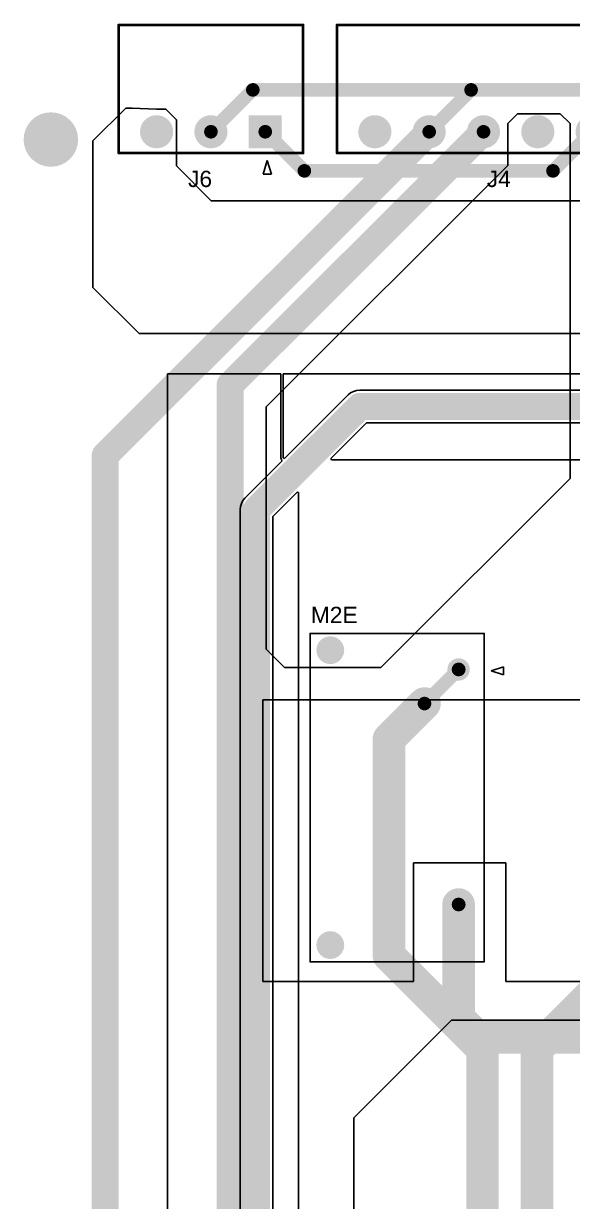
# Model space of a CAD drawing. Header units: millimetres. Extents: x -3.97 to 4.08, y -5.08 to 3.06.
# Drawn here: x -3.973 to -1.952, y -1.285 to 3.055 of the extents above; entities that cross this region are included whole.
import ezdxf

# ---------------------------------------------------------------- set-up
doc = ezdxf.new("R2010")
doc.units = ezdxf.units.MM
doc.header["$MEASUREMENT"] = 0
for name, color, linetype in [('BottomLayer', 5, 'Continuous'), ('BottomSolder', 6, 'Continuous'), ('MultiLayer', 9, 'Continuous'), ('PadHoleLayer', 156, 'Continuous'), ('TopLayer', 1, 'Continuous'), ('TopOverlay', 2, 'Continuous'), ('TopSolder', 216, 'Continuous')]:
    doc.layers.add(name, color=color, linetype=linetype)
doc.styles.add('Arial', font='', dxfattribs={"height": 0.2})
doc.styles.get('Arial').set_extended_font_data('Arial')

# ---------------------------------------------------------------- blocks, each defined once
blk = doc.blocks.new('HDR1X6_MOLEX_TERMINAL_5')
at = {"layer": 'BottomLayer'}
blk.add_hatch(color=5, dxfattribs=at).paths.add_polyline_path([(0.0803, -0.0197), (0.1984, -0.0197), (0.1984, -0.1378), (0.0803, -0.1378)])
h = blk.add_hatch(color=5, dxfattribs=at)
edge = h.paths.add_edge_path()
edge.add_arc((0.3394, -0.0787), 0.0591, 0, 360)
h = blk.add_hatch(color=5, dxfattribs=at)
edge = h.paths.add_edge_path()
edge.add_arc((0.5394, -0.0787), 0.0591, 0, 360)
h = blk.add_hatch(color=5, dxfattribs=at)
edge = h.paths.add_edge_path()
edge.add_arc((0.7394, -0.0787), 0.0591, 0, 360)
h = blk.add_hatch(color=5, dxfattribs=at)
edge = h.paths.add_edge_path()
edge.add_arc((0.9394, -0.0787), 0.0591, 0, 360)
h = blk.add_hatch(color=5, dxfattribs=at)
edge = h.paths.add_edge_path()
edge.add_arc((1.1394, -0.0787), 0.0591, 0, 360)
at = {"layer": 'BottomSolder'}
blk.add_hatch(color=6, dxfattribs=at).paths.add_polyline_path([(0.0783, -0.0177), (0.2004, -0.0177), (0.2004, -0.1398), (0.0783, -0.1398)])
h = blk.add_hatch(color=6, dxfattribs=at)
edge = h.paths.add_edge_path()
edge.add_arc((0.3394, -0.0787), 0.0611, 0, 360)
h = blk.add_hatch(color=6, dxfattribs=at)
edge = h.paths.add_edge_path()
edge.add_arc((0.5394, -0.0787), 0.0611, 0, 360)
h = blk.add_hatch(color=6, dxfattribs=at)
edge = h.paths.add_edge_path()
edge.add_arc((0.7394, -0.0787), 0.0611, 0, 360)
h = blk.add_hatch(color=6, dxfattribs=at)
edge = h.paths.add_edge_path()
edge.add_arc((0.9394, -0.0787), 0.0611, 0, 360)
h = blk.add_hatch(color=6, dxfattribs=at)
edge = h.paths.add_edge_path()
edge.add_arc((1.1394, -0.0787), 0.0611, 0, 360)
at = {"layer": 'MultiLayer'}
blk.add_hatch(color=9, dxfattribs=at).paths.add_polyline_path([(0.0803, -0.0197), (0.1984, -0.0197), (0.1984, -0.1378), (0.0803, -0.1378)])
h = blk.add_hatch(color=9, dxfattribs=at)
edge = h.paths.add_edge_path()
edge.add_arc((0.3394, -0.0787), 0.0591, 0, 360)
h = blk.add_hatch(color=9, dxfattribs=at)
edge = h.paths.add_edge_path()
edge.add_arc((0.5394, -0.0787), 0.0591, 0, 360)
h = blk.add_hatch(color=9, dxfattribs=at)
edge = h.paths.add_edge_path()
edge.add_arc((0.7394, -0.0787), 0.0591, 0, 360)
h = blk.add_hatch(color=9, dxfattribs=at)
edge = h.paths.add_edge_path()
edge.add_arc((0.9394, -0.0787), 0.0591, 0, 360)
h = blk.add_hatch(color=9, dxfattribs=at)
edge = h.paths.add_edge_path()
edge.add_arc((1.1394, -0.0787), 0.0591, 0, 360)
at = {"layer": 'PadHoleLayer'}
h = blk.add_hatch(color=156, dxfattribs=at)
edge = h.paths.add_edge_path()
edge.add_arc((0.1394, -0.0787), 0.0315, 0, 360)
h = blk.add_hatch(color=156, dxfattribs=at)
edge = h.paths.add_edge_path()
edge.add_arc((0.3394, -0.0787), 0.0315, 0, 360)
h = blk.add_hatch(color=156, dxfattribs=at)
edge = h.paths.add_edge_path()
edge.add_arc((0.5394, -0.0787), 0.0315, 0, 360)
h = blk.add_hatch(color=156, dxfattribs=at)
edge = h.paths.add_edge_path()
edge.add_arc((0.7394, -0.0787), 0.0315, 0, 360)
h = blk.add_hatch(color=156, dxfattribs=at)
edge = h.paths.add_edge_path()
edge.add_arc((0.9394, -0.0787), 0.0315, 0, 360)
h = blk.add_hatch(color=156, dxfattribs=at)
edge = h.paths.add_edge_path()
edge.add_arc((1.1394, -0.0787), 0.0315, 0, 360)
at = {"layer": 'TopLayer'}
blk.add_hatch(color=1, dxfattribs=at).paths.add_polyline_path([(0.0803, -0.0197), (0.1984, -0.0197), (0.1984, -0.1378), (0.0803, -0.1378)])
h = blk.add_hatch(color=1, dxfattribs=at)
edge = h.paths.add_edge_path()
edge.add_arc((0.3394, -0.0787), 0.0591, 0, 360)
h = blk.add_hatch(color=1, dxfattribs=at)
edge = h.paths.add_edge_path()
edge.add_arc((0.5394, -0.0787), 0.0591, 0, 360)
h = blk.add_hatch(color=1, dxfattribs=at)
edge = h.paths.add_edge_path()
edge.add_arc((0.7394, -0.0787), 0.0591, 0, 360)
h = blk.add_hatch(color=1, dxfattribs=at)
edge = h.paths.add_edge_path()
edge.add_arc((0.9394, -0.0787), 0.0591, 0, 360)
h = blk.add_hatch(color=1, dxfattribs=at)
edge = h.paths.add_edge_path()
edge.add_arc((1.1394, -0.0787), 0.0591, 0, 360)
at = {"layer": 'TopSolder'}
blk.add_hatch(color=216, dxfattribs=at).paths.add_polyline_path([(0.0783, -0.0177), (0.2004, -0.0177), (0.2004, -0.1398), (0.0783, -0.1398)])
h = blk.add_hatch(color=216, dxfattribs=at)
edge = h.paths.add_edge_path()
edge.add_arc((0.3394, -0.0787), 0.0611, 0, 360)
h = blk.add_hatch(color=216, dxfattribs=at)
edge = h.paths.add_edge_path()
edge.add_arc((0.5394, -0.0787), 0.0611, 0, 360)
h = blk.add_hatch(color=216, dxfattribs=at)
edge = h.paths.add_edge_path()
edge.add_arc((0.7394, -0.0787), 0.0611, 0, 360)
h = blk.add_hatch(color=216, dxfattribs=at)
edge = h.paths.add_edge_path()
edge.add_arc((0.9394, -0.0787), 0.0611, 0, 360)
h = blk.add_hatch(color=216, dxfattribs=at)
edge = h.paths.add_edge_path()
edge.add_arc((1.1394, -0.0787), 0.0611, 0, 360)
at = {"layer": 'TopOverlay'}
for p, q in [((0.1194, 0.0713), (0.1344, 0.0213)), ((0.1494, 0.0713), (0.1194, 0.0713)), ((0.1344, 0.0213), (0.1494, 0.0713))]:
    blk.add_line(p, q, dxfattribs=at)
at = {"layer": 'TopOverlay', "const_width": 0.01}
for points in [[(1.2787, 0), (0, 0)], [(0, 0), (0, -0.4724)], [(1.2787, 0), (1.2787, -0.4724)], [(1.2787, -0.4724), (0, -0.4724)]]:
    blk.add_lwpolyline(points, dxfattribs=at)
at = {"layer": 'TopOverlay', "const_width": 0.005}
for points in [[(-0.0025, 0, 1), (0.0025, 0, 1)], [(-0.0025, 0, 1), (0.0025, 0, 1)], [(1.2762, 0, 1), (1.2812, 0, 1)], [(1.2762, 0, 1), (1.2812, 0, 1)], [(-0.0025, -0.4724, 1), (0.0025, -0.4724, 1)], [(-0.0025, -0.4724, 1), (0.0025, -0.4724, 1)], [(1.2762, -0.4724, 1), (1.2812, -0.4724, 1)], [(1.2762, -0.4724, 1), (1.2812, -0.4724, 1)]]:
    blk.add_lwpolyline(points, format="xyb", close=True, dxfattribs=at)
blk = doc.blocks.new('HDR1X3_MOLEX_TERMINAL_7')
at = {"layer": 'BottomLayer'}
blk.add_hatch(color=5, dxfattribs=at).paths.add_polyline_path([(0.0803, -0.0197), (0.1984, -0.0197), (0.1984, -0.1378), (0.0803, -0.1378)])
h = blk.add_hatch(color=5, dxfattribs=at)
edge = h.paths.add_edge_path()
edge.add_arc((0.3394, -0.0787), 0.0591, 0, 360)
h = blk.add_hatch(color=5, dxfattribs=at)
edge = h.paths.add_edge_path()
edge.add_arc((0.5394, -0.0787), 0.0591, 0, 360)
at = {"layer": 'BottomSolder'}
blk.add_hatch(color=6, dxfattribs=at).paths.add_polyline_path([(0.0783, -0.0177), (0.2004, -0.0177), (0.2004, -0.1398), (0.0783, -0.1398)])
h = blk.add_hatch(color=6, dxfattribs=at)
edge = h.paths.add_edge_path()
edge.add_arc((0.3394, -0.0787), 0.0611, 0, 360)
h = blk.add_hatch(color=6, dxfattribs=at)
edge = h.paths.add_edge_path()
edge.add_arc((0.5394, -0.0787), 0.0611, 0, 360)
at = {"layer": 'MultiLayer'}
blk.add_hatch(color=9, dxfattribs=at).paths.add_polyline_path([(0.0803, -0.0197), (0.1984, -0.0197), (0.1984, -0.1378), (0.0803, -0.1378)])
h = blk.add_hatch(color=9, dxfattribs=at)
edge = h.paths.add_edge_path()
edge.add_arc((0.3394, -0.0787), 0.0591, 0, 360)
h = blk.add_hatch(color=9, dxfattribs=at)
edge = h.paths.add_edge_path()
edge.add_arc((0.5394, -0.0787), 0.0591, 0, 360)
at = {"layer": 'PadHoleLayer'}
h = blk.add_hatch(color=156, dxfattribs=at)
edge = h.paths.add_edge_path()
edge.add_arc((0.1394, -0.0787), 0.0315, 0, 360)
h = blk.add_hatch(color=156, dxfattribs=at)
edge = h.paths.add_edge_path()
edge.add_arc((0.3394, -0.0787), 0.0315, 0, 360)
h = blk.add_hatch(color=156, dxfattribs=at)
edge = h.paths.add_edge_path()
edge.add_arc((0.5394, -0.0787), 0.0315, 0, 360)
at = {"layer": 'TopLayer'}
blk.add_hatch(color=1, dxfattribs=at).paths.add_polyline_path([(0.0803, -0.0197), (0.1984, -0.0197), (0.1984, -0.1378), (0.0803, -0.1378)])
h = blk.add_hatch(color=1, dxfattribs=at)
edge = h.paths.add_edge_path()
edge.add_arc((0.3394, -0.0787), 0.0591, 0, 360)
h = blk.add_hatch(color=1, dxfattribs=at)
edge = h.paths.add_edge_path()
edge.add_arc((0.5394, -0.0787), 0.0591, 0, 360)
at = {"layer": 'TopSolder'}
blk.add_hatch(color=216, dxfattribs=at).paths.add_polyline_path([(0.0783, -0.0177), (0.2004, -0.0177), (0.2004, -0.1398), (0.0783, -0.1398)])
h = blk.add_hatch(color=216, dxfattribs=at)
edge = h.paths.add_edge_path()
edge.add_arc((0.3394, -0.0787), 0.0611, 0, 360)
h = blk.add_hatch(color=216, dxfattribs=at)
edge = h.paths.add_edge_path()
edge.add_arc((0.5394, -0.0787), 0.0611, 0, 360)
at = {"layer": 'TopOverlay'}
for p, q in [((0.1169, 0.0772), (0.1319, 0.0272)), ((0.1469, 0.0772), (0.1169, 0.0772)), ((0.1319, 0.0272), (0.1469, 0.0772))]:
    blk.add_line(p, q, dxfattribs=at)
at = {"layer": 'TopOverlay', "const_width": 0.01}
for points in [[(0.6787, 0), (0, 0)], [(0, 0), (0, -0.4724)], [(0.6787, 0), (0.6787, -0.4724)], [(0.6787, -0.4724), (0, -0.4724)]]:
    blk.add_lwpolyline(points, dxfattribs=at)
at = {"layer": 'TopOverlay', "const_width": 0.005}
for points in [[(-0.0025, 0, 1), (0.0025, 0, 1)], [(-0.0025, 0, 1), (0.0025, 0, 1)], [(0.6762, 0, 1), (0.6812, 0, 1)], [(0.6762, 0, 1), (0.6812, 0, 1)], [(-0.0025, -0.4724, 1), (0.0025, -0.4724, 1)], [(-0.0025, -0.4724, 1), (0.0025, -0.4724, 1)], [(0.6762, -0.4724, 1), (0.6812, -0.4724, 1)], [(0.6762, -0.4724, 1), (0.6812, -0.4724, 1)]]:
    blk.add_lwpolyline(points, format="xyb", close=True, dxfattribs=at)
blk = doc.blocks.new('RELAY_G6QE_1A_OMR_10')
at = {"layer": 'BottomLayer'}
h = blk.add_hatch(color=5, dxfattribs=at)
edge = h.paths.add_edge_path()
edge.add_arc((-0.2461, 0.5433), 0.0454, 0, 360)
h = blk.add_hatch(color=5, dxfattribs=at)
edge = h.paths.add_edge_path()
edge.add_arc((0.2264, 0.4724), 0.0356, 0, 360)
h = blk.add_hatch(color=5, dxfattribs=at)
edge = h.paths.add_edge_path()
edge.add_arc((0.2264, -0.3937), 0.0356, 0, 360)
h = blk.add_hatch(color=5, dxfattribs=at)
edge = h.paths.add_edge_path()
edge.add_arc((-0.2461, -0.5433), 0.0454, 0, 360)
at = {"layer": 'BottomSolder'}
h = blk.add_hatch(color=6, dxfattribs=at)
edge = h.paths.add_edge_path()
edge.add_arc((-0.2461, 0.5433), 0.0454, 0, 360)
h = blk.add_hatch(color=6, dxfattribs=at)
edge = h.paths.add_edge_path()
edge.add_arc((0.2264, 0.4724), 0.0356, 0, 360)
h = blk.add_hatch(color=6, dxfattribs=at)
edge = h.paths.add_edge_path()
edge.add_arc((0.2264, -0.3937), 0.0356, 0, 360)
h = blk.add_hatch(color=6, dxfattribs=at)
edge = h.paths.add_edge_path()
edge.add_arc((-0.2461, -0.5433), 0.0454, 0, 360)
at = {"layer": 'PadHoleLayer'}
h = blk.add_hatch(color=156, dxfattribs=at)
edge = h.paths.add_edge_path()
edge.add_arc((-0.2461, 0.5433), 0.0354, 0, 360)
h = blk.add_hatch(color=156, dxfattribs=at)
edge = h.paths.add_edge_path()
edge.add_arc((0.2264, 0.4724), 0.0256, 0, 360)
h = blk.add_hatch(color=156, dxfattribs=at)
edge = h.paths.add_edge_path()
edge.add_arc((0.2264, -0.3937), 0.0256, 0, 360)
h = blk.add_hatch(color=156, dxfattribs=at)
edge = h.paths.add_edge_path()
edge.add_arc((-0.2461, -0.5433), 0.0354, 0, 360)
at = {"layer": 'TopLayer'}
h = blk.add_hatch(color=1, dxfattribs=at)
edge = h.paths.add_edge_path()
edge.add_arc((-0.2461, 0.5433), 0.0512, 0, 360)
h = blk.add_hatch(color=1, dxfattribs=at)
edge = h.paths.add_edge_path()
edge.add_arc((0.2264, 0.4724), 0.0413, 0, 360)
h = blk.add_hatch(color=1, dxfattribs=at)
edge = h.paths.add_edge_path()
edge.add_arc((0.2264, -0.3937), 0.0413, 0, 360)
h = blk.add_hatch(color=1, dxfattribs=at)
edge = h.paths.add_edge_path()
edge.add_arc((-0.2461, -0.5433), 0.0512, 0, 360)
at = {"layer": 'TopSolder'}
h = blk.add_hatch(color=216, dxfattribs=at)
edge = h.paths.add_edge_path()
edge.add_arc((-0.2461, 0.5433), 0.0512, 0, 360)
h = blk.add_hatch(color=216, dxfattribs=at)
edge = h.paths.add_edge_path()
edge.add_arc((0.2264, 0.4724), 0.0413, 0, 360)
h = blk.add_hatch(color=216, dxfattribs=at)
edge = h.paths.add_edge_path()
edge.add_arc((0.2264, -0.3937), 0.0413, 0, 360)
h = blk.add_hatch(color=216, dxfattribs=at)
edge = h.paths.add_edge_path()
edge.add_arc((-0.2461, -0.5433), 0.0512, 0, 360)
at = {"layer": 'TopOverlay'}
for p, q in [((0.3464, 0.4674), (0.3914, 0.4824)), ((0.3914, 0.4824), (0.3914, 0.4524)), ((0.3914, 0.4524), (0.3464, 0.4674))]:
    blk.add_line(p, q, dxfattribs=at)
at = {"layer": 'TopOverlay', "const_width": 0.006}
for points in [[(-0.32, -0.6054), (-0.32, 0.6054)], [(-0.32, 0.6054), (0.32, 0.6054)], [(0.32, -0.6054), (0.32, 0.6054)], [(-0.32, -0.6054), (0.32, -0.6054)]]:
    blk.add_lwpolyline(points, dxfattribs=at)
at = {"layer": 'TopOverlay', "const_width": 0.003}
for points in [[(-0.3215, 0.6054, 1), (-0.3185, 0.6054, 1)], [(-0.3215, 0.6054, 1), (-0.3185, 0.6054, 1)], [(0.3185, 0.6054, 1), (0.3215, 0.6054, 1)], [(0.3185, 0.6054, 1), (0.3215, 0.6054, 1)], [(-0.3215, -0.6054, 1), (-0.3185, -0.6054, 1)], [(-0.3215, -0.6054, 1), (-0.3185, -0.6054, 1)], [(0.3185, -0.6054, 1), (0.3215, -0.6054, 1)], [(0.3185, -0.6054, 1), (0.3215, -0.6054, 1)]]:
    blk.add_lwpolyline(points, format="xyb", close=True, dxfattribs=at)

msp = doc.modelspace()

# ---------------------------------------------------------------- hatches: boundary and pattern name
at = {"layer": 'BottomLayer'}
h = msp.add_hatch(color=5, dxfattribs=at)
edge = h.paths.add_edge_path()
edge.add_arc((-3.8722, 2.6277), 0.0984, 0, 360)
at = {"layer": 'BottomSolder'}
h = msp.add_hatch(color=6, dxfattribs=at)
edge = h.paths.add_edge_path()
edge.add_arc((-3.8722, 2.6277), 0.1004, 0, 360)
at = {"layer": 'MultiLayer'}
h = msp.add_hatch(color=9, dxfattribs=at)
edge = h.paths.add_edge_path()
edge.add_arc((-3.8722, 2.6277), 0.0984, 0, 360)
at = {"layer": 'PadHoleLayer'}
h = msp.add_hatch(color=156, dxfattribs=at)
edge = h.paths.add_edge_path()
edge.add_arc((-3.8722, 2.6277), 0.0984, 0, 360)
at = {"layer": 'TopLayer'}
h = msp.add_hatch(color=1, dxfattribs=at)
edge = h.paths.add_edge_path()
edge.add_arc((-3.8722, 2.6277), 0.0984, 0, 360)
at = {"layer": 'TopSolder'}
h = msp.add_hatch(color=216, dxfattribs=at)
edge = h.paths.add_edge_path()
edge.add_arc((-3.8722, 2.6277), 0.1004, 0, 360)

# ---------------------------------------------------------------- linework, layer by layer
at = {"layer": 'BottomLayer'}
for p, q in [((-3.7172, 2.6227), (-3.5963, 2.7437)), ((-3.5963, 2.7437), (-3.5726, 2.7437)), ((-3.5726, 2.7437), (-3.4829, 2.7394)), ((-3.4829, 2.7394), (-3.4494, 2.7394)), ((-3.4494, 2.7394), (-3.4098, 2.6998)), ((-3.4098, 2.6998), (-3.4098, 2.5303)), ((-3.7172, 2.0827), (-3.7172, 2.6227)), ((-3.4098, 2.5303), (-3.2815, 2.4021)), ((-3.2815, 2.4021), (-0.9766, 2.4021)), ((-3.5476, 1.9131), (-3.7172, 2.0827)), ((2.5531, 1.9131), (-3.5476, 1.9131)), ((-3.443, -1.9373), (-3.443, 1.765)), ((-3.443, 1.765), (-3.0252, 1.765)), ((-3.0252, 1.765), (-3.0252, 1.4543)), ((-3.017, 1.4543), (-3.017, 1.765)), ((-3.017, 1.765), (0.0165, 1.765)), ((-2.7685, 1.6941), (-2.7776, 1.6866)), ((-2.7581, 1.6997), (-2.7685, 1.6941)), ((-2.7468, 1.7031), (-2.7581, 1.6997)), ((-2.735, 1.7043), (-2.7468, 1.7031)), ((-0.28, 1.7043), (-2.735, 1.7043)), ((-2.735, 1.7043), (-2.735, 1.7043)), ((-2.7776, 1.6866), (-3.012, 1.4523)), ((-2.7776, 1.6866), (-2.7776, 1.6866)), ((-2.8411, 1.4526), (-2.71, 1.5837)), ((-2.71, 1.5837), (-0.28, 1.5837)), ((-3.0218, 1.4424), (-3.1576, 1.3066)), ((-3.0252, 1.4543), (-3.0245, 1.4512)), ((-3.0245, 1.4512), (-3.0228, 1.4486)), ((-3.0228, 1.4486), (-3.0217, 1.4438)), ((-3.0217, 1.4438), (-3.0218, 1.4424)), ((-3.012, 1.4523), (-3.017, 1.4543)), ((-2.8392, 1.448), (-2.8411, 1.4526)), ((0.0165, 1.448), (-2.8392, 1.448)), ((-3.1576, 1.3066), (-3.1651, 1.2975)), ((-3.0547, 1.239), (-2.9651, 1.3286)), ((-2.9651, 1.3286), (-2.9605, 1.3267)), ((-2.9605, 1.3267), (-2.9605, -1.9373)), ((-3.1741, 1.2758), (-3.1753, 1.264)), ((-3.1753, 1.264), (-3.1753, -1.9373)), ((-3.1707, 1.2871), (-3.1741, 1.2758)), ((-3.1651, 1.2975), (-3.1707, 1.2871)), ((-3.0547, -1.9373), (-3.0547, 1.239))]:
    msp.add_line(p, q, dxfattribs=at)
for points, const_width in [([(-2.4791, 2.6564), (-2.3249, 2.8107)], 0.05), ([(-2.3249, 2.8107), (0.7991, 2.8107)], 0.05), ([(-3.0829, 2.6564), (-2.9388, 2.5123)], 0.05), ([(-2.0232, 2.5123), (-1.8791, 2.6564)], 0.05), ([(-2.9388, 2.5123), (-2.0232, 2.5123)], 0.05), ([(-3.115, 1.264), (-2.735, 1.644)], 0.1), ([(-2.735, 1.644), (-0.28, 1.644)], 0.1), ([(-3.115, -2.027), (-3.115, 1.264)], 0.1), ([(-2.4965, 0.5495), (-2.3709, 0.6751)], 0.05), ([(-2.6276, 0.4184), (-2.4965, 0.5495)], 0.12), ([(-2.6276, -0.3784), (-2.6276, 0.4184)], 0.12), ([(-2.082, -0.7231), (-0.953, 0.406)], 0.12), ([(-2.6276, -0.3784), (-2.2829, -0.7231)], 0.12), ([(-2.2829, -2.6511), (-2.2829, -0.7231)], 0.12), ([(-2.082, -2.6502), (-2.082, -0.7231)], 0.12)]:
    msp.add_lwpolyline(points, dxfattribs=dict(at, const_width=const_width))
for points, const_width in [([(-2.3374, 2.8107, 1), (-2.3124, 2.8107, 1)], 0.025), ([(-2.3374, 2.8107, 1), (-2.3124, 2.8107, 1)], 0.025), ([(-3.0954, 2.6564, 1), (-3.0704, 2.6564, 1)], 0.025), ([(-2.4916, 2.6564, 1), (-2.4666, 2.6564, 1)], 0.025), ([(-2.9513, 2.5123, 1), (-2.9263, 2.5123, 1)], 0.025), ([(-2.9513, 2.5123, 1), (-2.9263, 2.5123, 1)], 0.025), ([(-2.0357, 2.5123, 1), (-2.0107, 2.5123, 1)], 0.025), ([(-2.0357, 2.5123, 1), (-2.0107, 2.5123, 1)], 0.025), ([(-2.76, 1.644, 1), (-2.71, 1.644, 1)], 0.05), ([(-2.76, 1.644, 1), (-2.71, 1.644, 1)], 0.05), ([(-3.14, 1.264, 1), (-3.09, 1.264, 1)], 0.05), ([(-3.14, 1.264, 1), (-3.09, 1.264, 1)], 0.05), ([(-2.3834, 0.6751, 1), (-2.3584, 0.6751, 1)], 0.025), ([(-2.5265, 0.5495, 1), (-2.4665, 0.5495, 1)], 0.06), ([(-2.509, 0.5495, 1), (-2.484, 0.5495, 1)], 0.025), ([(-2.6576, 0.4184, 1), (-2.5976, 0.4184, 1)], 0.06), ([(-2.6576, 0.4184, 1), (-2.5976, 0.4184, 1)], 0.06), ([(-2.6576, -0.3784, 1), (-2.5976, -0.3784, 1)], 0.06), ([(-2.6576, -0.3784, 1), (-2.5976, -0.3784, 1)], 0.06), ([(-2.3129, -0.7231, 1), (-2.2529, -0.7231, 1)], 0.06), ([(-2.3129, -0.7231, 1), (-2.2529, -0.7231, 1)], 0.06), ([(-2.112, -0.7231, 1), (-2.052, -0.7231, 1)], 0.06), ([(-2.112, -0.7231, 1), (-2.052, -0.7231, 1)], 0.06)]:
    msp.add_lwpolyline(points, format="xyb", close=True, dxfattribs=dict(at, const_width=const_width))
at = {"layer": 'TopLayer'}
for p, q in [((-2.1901, 2.6866), (-2.154, 2.7227)), ((-2.154, 2.7227), (-1.9969, 2.7227)), ((-1.9969, 2.7227), (-1.9607, 2.6866)), ((-2.1901, 2.5323), (-2.1901, 2.6866)), ((-1.9607, 2.6866), (-1.9607, 1.5922)), ((-3.0797, 1.6427), (-2.1901, 2.5323)), ((-3.0797, 0.7503), (-3.0797, 1.6427)), ((-1.9607, 1.5922), (-1.9607, 1.3792)), ((-1.9607, 1.3792), (-2.657, 0.6829)), ((-3.0123, 0.6829), (-3.0797, 0.7503)), ((-2.657, 0.6829), (-3.0123, 0.6829)), ((-3.0922, -0.4742), (-3.0922, 0.5627)), ((-3.0922, 0.5627), (2.3375, 0.5627)), ((-2.1972, -0.0373), (-2.5372, -0.0373)), ((-2.5372, -0.0373), (-2.5372, -0.4742)), ((-2.1972, -0.4742), (-2.1972, -0.0373)), ((-2.5372, -0.4742), (-3.0922, -0.4742)), ((-1.0372, -0.4742), (-2.1972, -0.4742)), ((-2.7572, -0.9773), (-2.3972, -0.6173)), ((-2.3972, -0.6173), (2.2028, -0.6173)), ((-2.7572, -2.5173), (-2.7572, -0.9773))]:
    msp.add_line(p, q, dxfattribs=at)
for points, const_width in [([(-3.2829, 2.6564), (-3.1286, 2.8107)], 0.05), ([(-3.1286, 2.8107), (-0.6297, 2.8107)], 0.05), ([(-3.672, 1.4635), (-2.4791, 2.6564)], 0.1), ([(-3.212, 1.7235), (-2.2791, 2.6564)], 0.1), ([(-2.4791, 2.6564), (-2.4791, 2.6564)], 0.05), ([(-2.2791, 2.6564), (-2.2791, 2.6564)], 0.05), ([(-3.212, -1.992), (-3.212, 1.7235)], 0.1), ([(-3.672, -2.69), (-3.672, 1.4635)], 0.1), ([(-2.3709, -0.61), (-2.3709, -0.191)], 0.12), ([(-2.3709, -0.61), (-2.3006, -0.6803)], 0.12), ([(-2.3006, -0.6803), (-0.9412, -0.6803)], 0.12)]:
    msp.add_lwpolyline(points, dxfattribs=dict(at, const_width=const_width))
for points, const_width in [([(-3.1411, 2.8107, 1), (-3.1161, 2.8107, 1)], 0.025), ([(-3.1411, 2.8107, 1), (-3.1161, 2.8107, 1)], 0.025), ([(-2.5041, 2.6564, 1), (-2.4541, 2.6564, 1)], 0.05), ([(-2.3041, 2.6564, 1), (-2.2541, 2.6564, 1)], 0.05), ([(-3.2954, 2.6564, 1), (-3.2704, 2.6564, 1)], 0.025), ([(-2.4916, 2.6564, 1), (-2.4666, 2.6564, 1)], 0.025), ([(-2.4916, 2.6564, 1), (-2.4666, 2.6564, 1)], 0.025), ([(-2.2916, 2.6564, 1), (-2.2666, 2.6564, 1)], 0.025), ([(-2.2916, 2.6564, 1), (-2.2666, 2.6564, 1)], 0.025), ([(-3.237, 1.7235, 1), (-3.187, 1.7235, 1)], 0.05), ([(-3.237, 1.7235, 1), (-3.187, 1.7235, 1)], 0.05), ([(-3.697, 1.4635, 1), (-3.647, 1.4635, 1)], 0.05), ([(-3.697, 1.4635, 1), (-3.647, 1.4635, 1)], 0.05), ([(-2.4009, -0.191, 1), (-2.3409, -0.191, 1)], 0.06), ([(-2.4009, -0.61, 1), (-2.3409, -0.61, 1)], 0.06), ([(-2.4009, -0.61, 1), (-2.3409, -0.61, 1)], 0.06), ([(-2.3306, -0.6803, 1), (-2.2706, -0.6803, 1)], 0.06), ([(-2.3306, -0.6803, 1), (-2.2706, -0.6803, 1)], 0.06)]:
    msp.add_lwpolyline(points, format="xyb", close=True, dxfattribs=dict(at, const_width=const_width))

# ---------------------------------------------------------------- block references
at = {"rotation": 180}
for name, p in [('HDR1X3_MOLEX_TERMINAL_7', (-2.9435, 2.5777)), ('HDR1X6_MOLEX_TERMINAL_5', (-1.5398, 2.5777))]:
    msp.add_blockref(name, p, dxfattribs=at)
msp.add_blockref('RELAY_G6QE_1A_OMR_10', (-2.5972, 0.2027))

# ---------------------------------------------------------------- texts
at = {"layer": 'TopOverlay', "style": 'Arial'}
for s, p in [('J6', (-3.3672, 2.4527)), ('J4', (-2.2672, 2.4527)), ('M2E', (-2.915, 0.846))]:
    msp.add_text(s, height=0.06, dxfattribs=at).set_placement(p)

doc.saveas('drawing.dxf')
